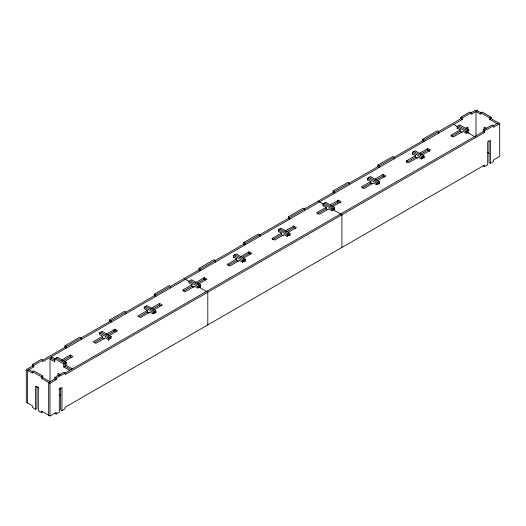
<?xml version="1.0" encoding="UTF-8"?>
<svg xmlns="http://www.w3.org/2000/svg" width="526" height="526" viewBox="0 0 526 526"><rect width="100%" height="100%" fill="white"/><g stroke="black" fill="none" stroke-linecap="round" stroke-linejoin="round"><path stroke-width="0.79" d="M48.655 415.231L48.655 382.54L54.836 378.97L54.836 377.418L63.777 372.257L65.119 373.033L65.119 374.578L484.577 132.407L484.577 130.862L498.359 122.9M36.958 386.215L36.958 408.478L35.617 409.248L32.487 407.446L32.487 405.894L26.3 402.324L26.3 369.633L32.487 366.063L32.487 364.511L41.422 359.35L42.764 360.126L42.764 361.678L462.222 119.501L462.222 117.956L460.881 117.18L460.881 118.731L462.222 119.501M64.895 345.806L66.237 346.575L66.237 348.127L64.895 347.351L64.895 345.806L79.794 337.199L81.136 337.975L81.136 339.52M109.592 319.992L110.933 320.768L110.933 322.32L109.592 321.544L109.592 319.992L124.498 311.392L125.839 312.168L125.839 313.713M154.296 294.185L155.637 294.961L155.637 296.506L154.296 295.73L154.296 294.185L169.201 285.585L170.542 286.354L170.542 287.906M198.999 268.378L200.34 269.148L200.34 270.699L198.999 269.923L198.999 268.378L213.898 259.772L215.239 260.548L215.239 262.099M243.702 242.565L245.044 243.341L245.044 244.892L243.702 244.117L243.702 242.565L258.601 233.965L259.943 234.741L259.943 236.286M333.109 192.496L333.109 190.951L334.451 191.727L334.451 193.272L333.109 192.496L289.747 217.534L289.747 219.079L288.406 218.31L288.406 216.758L303.305 208.158L304.646 208.927L304.646 210.479M333.109 190.951L348.008 182.344L349.349 183.12L349.349 184.672M377.813 165.144L379.154 165.914L379.154 167.465L377.813 166.689L377.813 165.144L392.712 156.538L394.053 157.313L394.053 158.859M422.51 139.331L423.851 140.107L423.851 141.658L422.51 140.883L422.51 139.331L437.415 130.731L438.756 131.507L438.756 133.052M460.881 117.18L469.823 112.018L471.164 112.794L471.164 114.339L477.352 110.776M32.487 364.511L33.822 365.287L64.895 347.351M66.237 346.575L109.592 321.544M110.933 320.768L154.296 295.73M155.637 294.961L198.999 269.923M200.34 269.148L243.702 244.117M245.044 243.341L288.406 218.31M334.451 191.727L377.813 166.689M379.154 165.914L422.51 140.883M423.851 140.107L460.881 118.731M462.222 117.956L476.004 110L489.791 117.956L489.791 119.507L497.017 123.676M33.822 365.287L33.822 366.839L27.641 370.409L27.641 403.1M49.996 382.001L49.996 359.054L51.338 358.278L54.796 360.277M102.669 336.298L99.539 334.49L99.539 332.945L102.222 331.393L111.164 336.555L111.164 338.106L108.481 339.651L105.351 337.843L95.811 343.353L93.128 341.801L102.669 336.298L102.669 337.843L94.496 342.564M139.193 316.757L147.372 312.036L147.372 310.485L144.242 308.683L144.242 307.131L146.925 305.586L155.867 310.748L155.867 313.069M233.649 257.839L233.649 255.518L236.332 253.966L245.267 259.127L245.267 261.455M278.353 232.032L278.353 229.704L281.029 228.159L289.971 233.32L289.971 235.641M367.753 180.411L367.753 178.09L370.435 176.539L379.377 181.7L379.377 184.028M412.456 154.605L412.456 152.284L415.139 150.732L424.081 155.893L424.081 158.214M61.325 360.165L70.182 355.05L72.864 356.602L64.008 361.71M106.015 334.365L114.885 329.243L117.568 330.788L108.711 335.904M147.372 310.485L137.832 315.995L140.514 317.54L150.055 312.036L153.178 313.844L155.86 312.293M150.732 308.545L159.588 303.436L162.271 304.981L153.414 310.097M183.429 289.668L183.429 291.22L192.069 286.229L192.069 284.678L182.535 290.188L185.218 291.733L194.751 286.229L197.881 288.031L200.564 286.486M195.416 282.745L204.292 277.623L206.974 279.175L198.118 284.283M227.916 265.531L236.772 260.416L236.772 258.871L227.239 264.374L229.921 265.926L239.455 260.416L242.585 262.224L245.267 260.679M240.139 256.931L248.995 251.816L251.678 253.361L243.499 258.082M272.619 239.725L281.476 234.609L281.476 233.064L271.942 238.567L274.625 240.112L284.158 234.609L287.288 236.417L289.971 234.866M284.842 231.118L293.692 226.009L296.375 227.554L288.202 232.275M317.323 213.911L326.179 208.802L326.179 207.251L316.639 212.76L319.321 214.306L328.862 208.802L331.991 210.61L334.674 209.059M330.19 204.936L338.396 200.196L341.078 201.747L332.905 206.468M362.026 188.104L370.883 182.995L370.883 181.444L361.342 186.947L364.025 188.499L373.565 182.995L376.695 184.797L379.377 183.252M374.926 179.11L383.099 174.389L385.782 175.94L377.609 180.655M406.729 162.297L415.586 157.182L415.586 155.637L406.046 161.14L408.728 162.692L418.262 157.182L421.392 158.99L424.074 157.445M419.63 153.303L427.802 148.582L430.485 150.127L422.312 154.848M451.433 136.49L460.283 131.375L460.283 129.83L450.749 135.333L453.432 136.878L462.965 131.375L466.095 133.183L467.436 132.407L475.353 136.977M62.693 360.921L70.182 356.602L71.523 357.371M108.008 334.76L114.885 330.788L116.226 331.564M152.777 308.913L159.588 304.981L160.93 305.757M197.414 283.146L204.292 279.175L205.633 279.944M242.184 257.299L248.995 253.361L250.337 254.137M286.203 231.881L293.692 227.554L295.704 228.718M330.854 206.1L338.396 201.747L340.407 202.911M375.603 180.267L383.099 175.94L385.111 177.098M420.307 154.453L427.802 150.127L429.814 151.291M466.023 128.495L468.035 127.331L468.035 130.514M28.983 369.633L41.429 376.82L42.77 376.044L42.77 377.589L49.996 381.764M69.688 370.422L63.777 367.01L63.777 363.913L66.46 362.361L66.46 363.913L65.119 364.682L72.345 368.857M99.539 332.945L108.481 338.106L111.164 336.555M144.242 307.131L153.184 312.293L155.867 310.748M197.881 288.038L197.881 286.486L200.57 284.941L200.57 287.262M233.649 255.518L242.585 260.679L245.267 259.127M278.353 229.704L287.288 234.866L289.971 233.32M318.204 201.103L331.991 209.059L334.674 207.514L325.732 202.352L323.049 203.897L323.049 206.218M367.753 178.09L376.695 183.252L379.377 181.7M412.456 152.284L421.398 157.445L424.081 155.893M453.655 124.452L466.102 131.631L468.784 130.086L468.784 133.183M489.791 117.956L491.133 117.18L491.133 118.731L499.7 123.676L499.7 156.367L493.519 159.937L493.519 161.489L490.39 163.297L489.048 162.521L489.048 141.053M41.429 376.82L41.429 378.365L42.77 377.589M489.791 119.507L491.133 118.731M63.777 367.01L65.119 366.234L71.03 369.647M484.577 132.407L483.236 131.631L483.236 130.086L492.178 124.925L493.519 125.701L493.519 127.246L499.7 123.676M54.836 377.418L56.177 378.194L483.236 131.631M41.429 378.365L49.996 383.309L56.177 379.739L56.177 378.194M59.306 389.122L61.989 387.57L61.989 410.628L60.648 409.853L60.648 387.59M59.306 395.572L60.648 394.796M38.293 387.406L38.299 410.799L41.429 412.608L42.77 411.832M41.429 412.608L41.429 411.056L49.996 416L56.177 412.43L56.177 413.982L54.836 413.206M56.177 413.982L59.306 412.174L59.306 388.418M61.989 410.628L65.119 408.82L65.119 407.269L484.577 165.098L484.577 166.65L487.707 164.842L487.707 141.783L490.39 140.238L490.39 163.297M491.133 117.18L482.191 112.018L480.849 112.794L480.849 114.346L476.01 111.545L476.01 136.063M485.991 128.495L483.979 127.331L483.979 130.514M483.236 130.086L484.577 130.862M468.784 130.086L459.842 124.925L457.16 126.47L457.16 128.798M458.501 125.701L467.443 130.862L467.443 133.183M457.153 128.022L460.283 129.83M460.02 131.224L462.117 132.434M487.286 152.297L489.167 153.382M483.236 165.874L484.577 166.65M413.798 151.508L422.74 156.669L422.74 158.214M412.456 153.829L415.586 155.637M415.316 157.031L417.42 158.241M369.094 177.315L378.036 182.476L378.036 184.028M367.753 179.636L370.883 181.444M370.613 182.838L372.013 183.646M324.391 203.121L333.333 208.283L333.333 209.835L341.9 214.779L341.9 247.47M323.049 205.449L326.179 207.251M325.91 208.644L328.014 209.861M288.406 216.758L289.747 217.534M279.687 228.935L288.629 234.096L288.629 235.641M278.346 231.256L281.476 233.064M281.213 234.458L283.31 235.668M234.99 254.742L243.926 259.903L243.926 261.455M233.643 257.063L236.772 258.871M236.509 260.265L238.607 261.475M200.57 284.941L191.628 279.773L188.946 281.325L188.946 282.876L192.069 284.678M190.287 280.549L199.229 285.71L199.222 287.262L207.796 292.206L207.796 324.897M184.1 278.53L197.881 286.486M191.806 286.072L193.903 287.288M145.584 306.362L154.526 311.524L154.526 313.069M147.102 311.885L149.206 313.095M100.88 332.169L109.822 337.33L109.822 338.875M102.399 337.692L104.503 338.902M66.46 362.361L57.518 357.2L54.836 358.752L54.836 361.849L49.996 359.054M56.177 357.976L65.119 363.137L65.119 366.234M63.777 363.913L51.331 356.727L51.331 358.278M60.648 374.841L57.965 373.289L57.965 375.676M32.487 366.063L33.822 366.839M54.836 378.97L56.177 379.739M42.77 376.044L33.828 370.883L32.487 371.652L32.487 373.204L26.3 369.633M38.299 387.741L35.617 386.196L35.617 409.248M485.32 127.351L485.32 128.942M466.693 127.351L466.693 128.942M466.102 131.631L466.102 133.183M427.802 148.582L427.802 150.127M421.398 157.445L421.398 158.99M406.94 160.627L406.94 162.172M383.099 174.389L383.099 175.94M376.695 183.252L376.695 184.797M338.396 200.196L338.396 201.747M337.501 200.715L337.501 202.26M334.674 207.514L334.674 209.835M331.991 209.059L331.991 210.61M293.692 226.009L293.692 227.554M287.288 234.866L287.288 236.417M272.836 238.048L272.836 239.6M248.995 251.816L248.995 253.361M242.585 260.679L242.585 262.224M204.292 277.623L204.292 279.175M203.398 278.142L203.398 279.687M159.588 303.436L159.588 304.981M153.184 312.293L153.184 313.844M114.885 329.243L114.885 330.788M113.991 329.756L113.991 331.308M108.481 338.106L108.481 340.427M70.182 355.05L70.182 356.602M59.306 374.104L59.306 375.695M49.996 383.309L49.996 416"/></g></svg>
